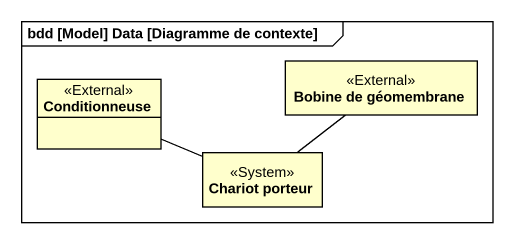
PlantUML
@startuml
mainframe bdd [Model] Data [Diagramme de contexte]
hide circle
hide empty members
class Conditionneuse <<External>>
class "Bobine de géomembrane" as Bobine_de_géomembrane <<External>>
class "Chariot porteur" as Chariot_porteur <<System>>
Conditionneuse -right- Chariot_porteur
Bobine_de_géomembrane -- Chariot_porteur
@enduml
